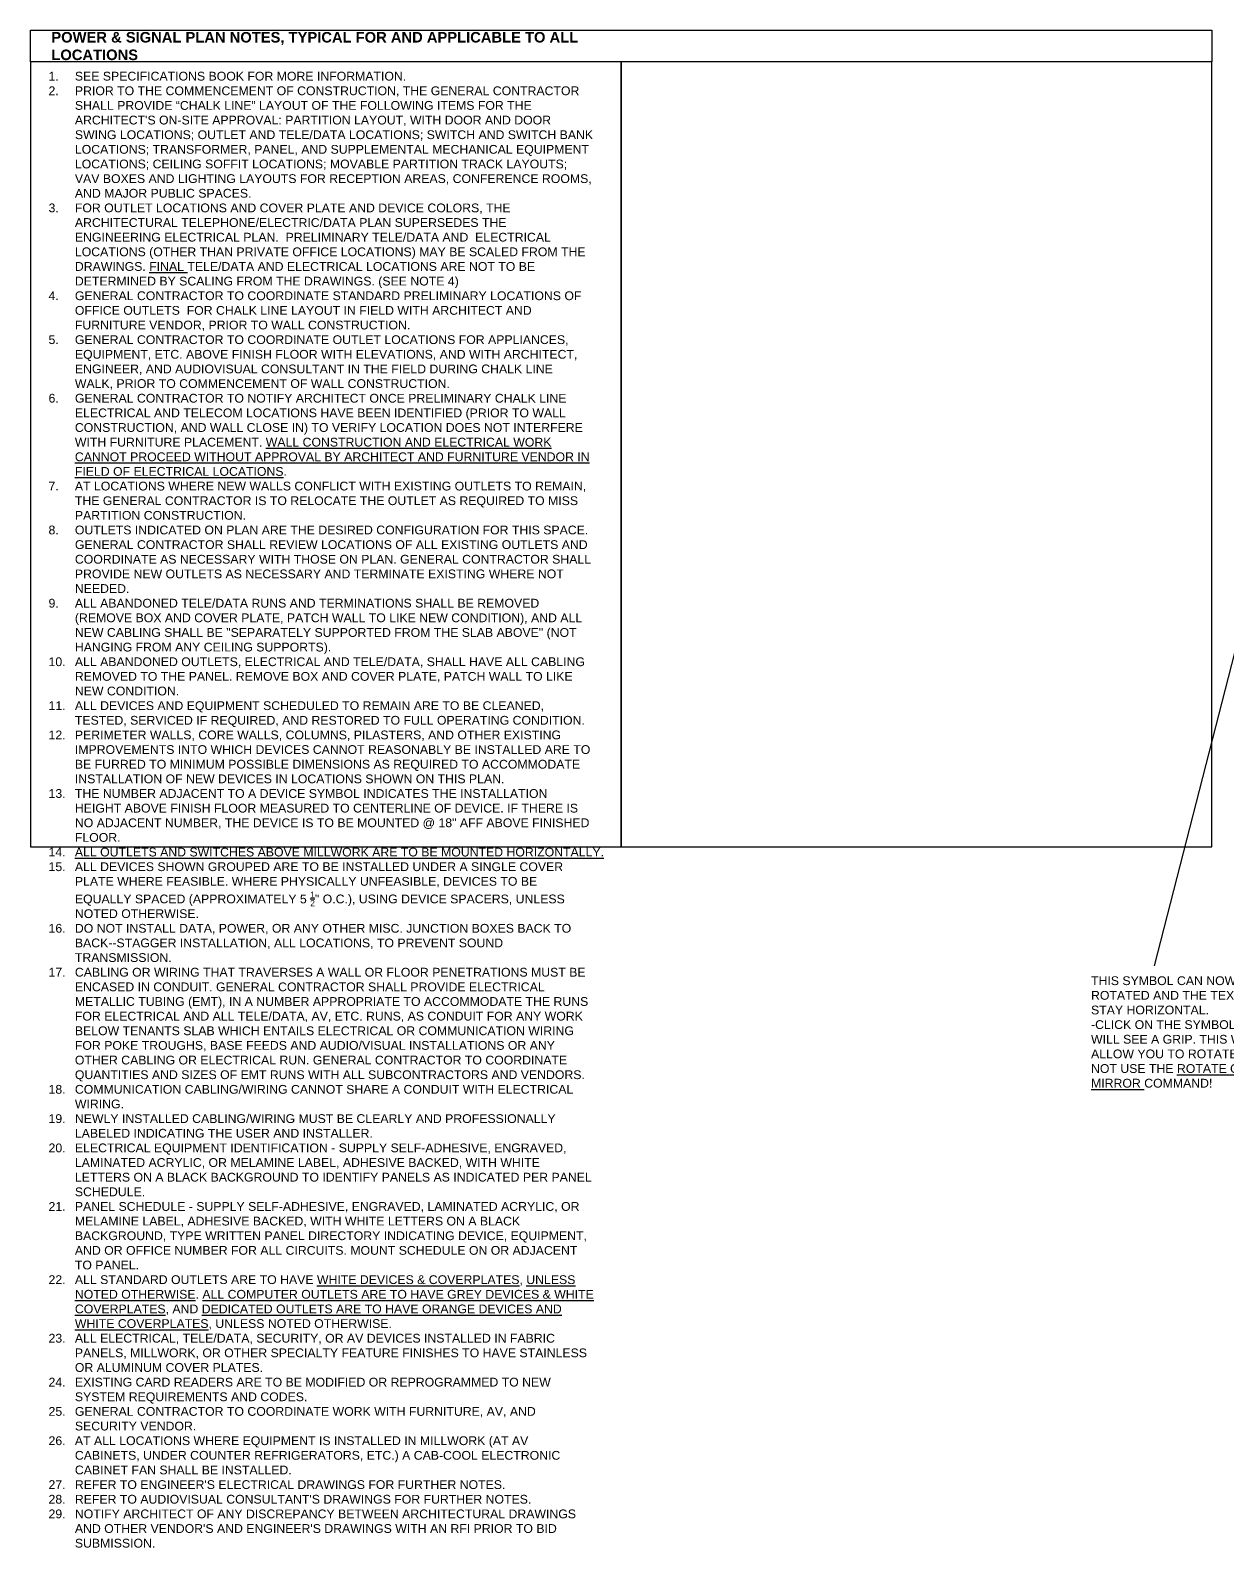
# Model space of a CAD drawing. Header units: inches. Extents: x -1578 to 2485, y 589 to 5961.
# Drawn here: x -1381 to -18, y 1019 to 2747 of the extents above; entities that cross this region are included whole.
import ezdxf

# ---------------------------------------------------------------- set-up
doc = ezdxf.new("R2010")
doc.units = ezdxf.units.IN
doc.header["$LTSCALE"] = 96
doc.header["$MEASUREMENT"] = 0
doc.layers.add('A-Anno-PwrS', color=7, linetype='Continuous')
doc.layers.add('Viewport', color=14, linetype='Continuous', plot=False)
doc.styles.add('OTJ_Title1', font='swiss.ttf')
doc.styles.add('XFINE_1-8', font='swissl.ttf', dxfattribs={"height": 10})

msp = doc.modelspace()

# ---------------------------------------------------------------- linework, layer by layer
at = {"layer": 'A-Anno-PwrS', "color": 5}
for points in [[(-1380.9, 2747.2), (-36, 2747.2), (-36, 2711.2), (-1380.9, 2711.2)], [(-1380.9, 1817.5), (-708.4, 1817.5), (-708.4, 2711.2), (-1380.9, 2711.2)], [(-708.4, 1817.5), (-36, 1817.5), (-36, 2711.2), (-708.4, 2711.2)]]:
    msp.add_lwpolyline(points, close=True, dxfattribs=at)
at = {"layer": 'Viewport', "color": 4}
msp.add_line((8.3, 2110.9), (-101.5, 1682), dxfattribs=at)

# ---------------------------------------------------------------- texts
at = {"insert": (-1357, 2729.2), "char_height": 12, "width": 648.534, "attachment_point": 4, "style": 'OTJ_Title1'}
msp.add_mtext('{\\fSwis721 Lt BT|b1|i0|c0|p34;POWER & SIGNAL PLAN NOTES, TYPICAL FOR AND APPLICABLE TO ALL LOCATIONS}', dxfattribs=at)
note = msp.add_mtext_static_columns([''] * 2, width=619.401, gutter_width=63.1, height=0, dxfattribs=dict(insert=(-1360.2, 2700), char_height=10, attachment_point=1, style='XFINE_1-8'))
for column, words in zip([note] + note.columns.linked_columns, ['\\A1;\\pi-30,l30,t30;1.^ISEE SPECIFICATIONS BOOK FOR MORE INFORMATION.\\P2.^IPRIOR TO THE COMMENCEMENT OF CONSTRUCTION, THE GENERAL CONTRACTOR SHALL PROVIDE “CHALK LINE” LAYOUT OF THE FOLLOWING ITEMS FOR THE ARCHITECT\'S ON-SITE APPROVAL: PARTITION LAYOUT, WITH DOOR AND DOOR SWING LOCATIONS; OUTLET AND TELE/DATA LOCATIONS; SWITCH AND SWITCH BANK LOCATIONS; TRANSFORMER, PANEL, AND SUPPLEMENTAL MECHANICAL EQUIPMENT LOCATIONS; CEILING SOFFIT LOCATIONS; MOVABLE PARTITION TRACK LAYOUTS; VAV BOXES AND LIGHTING LAYOUTS FOR RECEPTION AREAS, CONFERENCE ROOMS, AND MAJOR PUBLIC SPACES.\\P3.^IFOR OUTLET LOCATIONS AND COVER PLATE AND DEVICE COLORS, THE ARCHITECTURAL TELEPHONE/ELECTRIC/DATA PLAN SUPERSEDES THE ENGINEERING ELECTRICAL PLAN.  PRELIMINARY TELE/DATA AND  ELECTRICAL LOCATIONS (OTHER THAN PRIVATE OFFICE LOCATIONS) MAY BE SCALED FROM THE DRAWINGS. {\\LFINAL} TELE/DATA AND ELECTRICAL LOCATIONS ARE NOT TO BE DETERMINED BY SCALING FROM THE DRAWINGS. (SEE NOTE 4)\\P4.^IGENERAL CONTRACTOR TO COORDINATE STANDARD PRELIMINARY LOCATIONS OF OFFICE OUTLETS  FOR CHALK LINE LAYOUT IN FIELD WITH ARCHITECT AND FURNITURE VENDOR, PRIOR TO WALL CONSTRUCTION.\\P5.^IGENERAL CONTRACTOR TO COORDINATE OUTLET LOCATIONS FOR APPLIANCES, EQUIPMENT, ETC. ABOVE FINISH FLOOR WITH ELEVATIONS, AND WITH ARCHITECT, ENGINEER, AND AUDIOVISUAL CONSULTANT IN THE FIELD DURING CHALK LINE WALK, PRIOR TO COMMENCEMENT OF WALL CONSTRUCTION.\\P6.^IGENERAL CONTRACTOR TO NOTIFY ARCHITECT ONCE PRELIMINARY CHALK LINE ELECTRICAL AND TELECOM LOCATIONS HAVE BEEN IDENTIFIED (PRIOR TO WALL CONSTRUCTION, AND WALL CLOSE IN) TO VERIFY LOCATION DOES NOT INTERFERE WITH FURNITURE PLACEMENT. {\\LWALL CONSTRUCTION AND ELECTRICAL WORK CANNOT PROCEED WITHOUT APPROVAL BY ARCHITECT AND FURNITURE VENDOR IN FIELD OF ELECTRICAL LOCATIONS}.\\P7.^IAT LOCATIONS WHERE NEW WALLS CONFLICT WITH EXISTING OUTLETS TO REMAIN, THE GENERAL CONTRACTOR IS TO RELOCATE THE OUTLET AS REQUIRED TO MISS PARTITION CONSTRUCTION.\\P8.^IOUTLETS INDICATED ON PLAN ARE THE DESIRED CONFIGURATION FOR THIS SPACE.  GENERAL CONTRACTOR SHALL REVIEW LOCATIONS OF ALL EXISTING OUTLETS AND COORDINATE AS NECESSARY WITH THOSE ON PLAN. GENERAL CONTRACTOR SHALL PROVIDE NEW OUTLETS AS NECESSARY AND TERMINATE EXISTING WHERE NOT NEEDED.\\P9.^IALL ABANDONED TELE/DATA RUNS AND TERMINATIONS SHALL BE REMOVED (REMOVE BOX AND COVER PLATE, PATCH WALL TO LIKE NEW CONDITION), AND ALL NEW CABLING SHALL BE "SEPARATELY SUPPORTED FROM THE SLAB ABOVE" (NOT HANGING FROM ANY CEILING SUPPORTS).  \\P10.^IALL ABANDONED OUTLETS, ELECTRICAL AND TELE/DATA, SHALL HAVE ALL CABLING REMOVED TO THE PANEL. REMOVE BOX AND COVER PLATE, PATCH WALL TO LIKE NEW CONDITION.\\P11.^IALL DEVICES AND EQUIPMENT SCHEDULED TO REMAIN ARE TO BE CLEANED, TESTED, SERVICED IF REQUIRED, AND RESTORED TO FULL OPERATING CONDITION.\\P12.^IPERIMETER WALLS, CORE WALLS, COLUMNS, PILASTERS, AND OTHER EXISTING IMPROVEMENTS INTO WHICH DEVICES CANNOT REASONABLY BE INSTALLED ARE TO BE FURRED TO MINIMUM POSSIBLE DIMENSIONS AS REQUIRED TO ACCOMMODATE INSTALLATION OF NEW DEVICES IN LOCATIONS SHOWN ON THIS PLAN. \\P', '\\A1;\\pi-30,l30,t30;13.^ITHE NUMBER ADJACENT TO A DEVICE SYMBOL INDICATES THE INSTALLATION HEIGHT ABOVE FINISH FLOOR MEASURED TO CENTERLINE OF DEVICE. IF THERE IS NO ADJACENT NUMBER, THE DEVICE IS TO BE MOUNTED @ 18" AFF ABOVE FINISHED FLOOR.\\P14.^I{\\LALL OUTLETS AND SWITCHES ABOVE MILLWORK ARE TO BE MOUNTED HORIZONTALLY.\\P}15.^IALL DEVICES SHOWN GROUPED ARE TO BE INSTALLED UNDER A SINGLE COVER PLATE WHERE FEASIBLE. WHERE PHYSICALLY UNFEASIBLE, DEVICES TO BE EQUALLY SPACED (APPROXIMATELY 5 {\\H0.7x;\\S1/2;}" O.C.), USING DEVICE SPACERS, UNLESS NOTED OTHERWISE.\\P16.^IDO NOT INSTALL DATA, POWER, OR ANY OTHER MISC. JUNCTION BOXES BACK TO BACK--STAGGER INSTALLATION, ALL LOCATIONS, TO PREVENT SOUND TRANSMISSION.\\P17.^ICABLING OR WIRING THAT TRAVERSES A WALL OR FLOOR PENETRATIONS MUST BE ENCASED IN CONDUIT. GENERAL CONTRACTOR SHALL PROVIDE ELECTRICAL METALLIC TUBING (EMT), IN A NUMBER APPROPRIATE TO ACCOMMODATE THE RUNS FOR ELECTRICAL AND ALL TELE/DATA, AV, ETC. RUNS, AS CONDUIT FOR ANY WORK BELOW TENANTS SLAB WHICH ENTAILS ELECTRICAL OR COMMUNICATION WIRING FOR POKE TROUGHS, BASE FEEDS AND AUDIO/VISUAL INSTALLATIONS OR ANY OTHER CABLING OR ELECTRICAL RUN. GENERAL CONTRACTOR TO COORDINATE QUANTITIES AND SIZES OF EMT RUNS WITH ALL SUBCONTRACTORS AND VENDORS.\\P18.^ICOMMUNICATION CABLING/WIRING CANNOT SHARE A CONDUIT WITH ELECTRICAL WIRING.\\P19.^INEWLY INSTALLED CABLING/WIRING MUST BE CLEARLY AND PROFESSIONALLY LABELED INDICATING THE USER AND INSTALLER.\\P20.^IELECTRICAL EQUIPMENT IDENTIFICATION - SUPPLY SELF-ADHESIVE, ENGRAVED, LAMINATED ACRYLIC, OR MELAMINE LABEL, ADHESIVE BACKED, WITH WHITE LETTERS ON A BLACK BACKGROUND TO IDENTIFY PANELS AS INDICATED PER PANEL SCHEDULE.\\P21.^IPANEL SCHEDULE - SUPPLY SELF-ADHESIVE, ENGRAVED, LAMINATED ACRYLIC, OR MELAMINE LABEL, ADHESIVE BACKED, WITH WHITE LETTERS ON A BLACK BACKGROUND, TYPE WRITTEN PANEL DIRECTORY INDICATING DEVICE, EQUIPMENT, AND OR OFFICE NUMBER FOR ALL CIRCUITS. MOUNT SCHEDULE ON OR ADJACENT TO PANEL.\\P22.^IALL STANDARD OUTLETS ARE TO HAVE {\\LWHITE DEVICES & COVERPLATES}, {\\LUNLESS NOTED OTHERWISE}. {\\LALL COMPUTER OUTLETS ARE TO HAVE GREY DEVICES & WHITE COVERPLATES}, AND {\\LDEDICATED OUTLETS ARE TO HAVE ORANGE DEVICES AND WHITE COVERPLATES}, UNLESS NOTED OTHERWISE.  \\P23.^IALL ELECTRICAL, TELE/DATA, SECURITY, OR AV DEVICES INSTALLED IN FABRIC PANELS, MILLWORK, OR OTHER SPECIALTY FEATURE FINISHES TO HAVE STAINLESS OR ALUMINUM COVER PLATES.\\P24.^IEXISTING CARD READERS ARE TO BE MODIFIED OR REPROGRAMMED TO NEW SYSTEM REQUIREMENTS AND CODES.\\P25.^IGENERAL CONTRACTOR TO COORDINATE WORK WITH FURNITURE, AV, AND SECURITY VENDOR.\\P26.^IAT ALL LOCATIONS WHERE EQUIPMENT IS INSTALLED IN MILLWORK (AT AV CABINETS, UNDER COUNTER REFRIGERATORS, ETC.) A CAB-COOL ELECTRONIC CABINET FAN SHALL BE INSTALLED.\\P27.^IREFER TO ENGINEER\'S ELECTRICAL DRAWINGS FOR FURTHER NOTES.\\P28.^IREFER TO AUDIOVISUAL CONSULTANT\'S DRAWINGS FOR FURTHER NOTES.\\P29.^INOTIFY ARCHITECT OF ANY DISCREPANCY BETWEEN ARCHITECTURAL DRAWINGS AND OTHER VENDOR\'S AND ENGINEER\'S DRAWINGS WITH AN RFI PRIOR TO BID SUBMISSION.']):
    column.text = words
at = {"layer": 'Viewport', "color": 4, "insert": (-173.5, 1670), "char_height": 10, "width": 212.39, "attachment_point": 1, "style": 'XFINE_1-8'}
msp.add_mtext('\\pt40;THIS SYMBOL CAN NOW BE ROTATED AND THE TEXT WILL STAY HORIZONTAL.\\P-CLICK ON THE SYMBOL. YOU WILL SEE A GRIP. THIS WILL ALLOW YOU TO ROTATE. DO NOT USE THE {\\LROTATE OR MIRROR} COMMAND!', dxfattribs=at)

doc.saveas('drawing.dxf')
